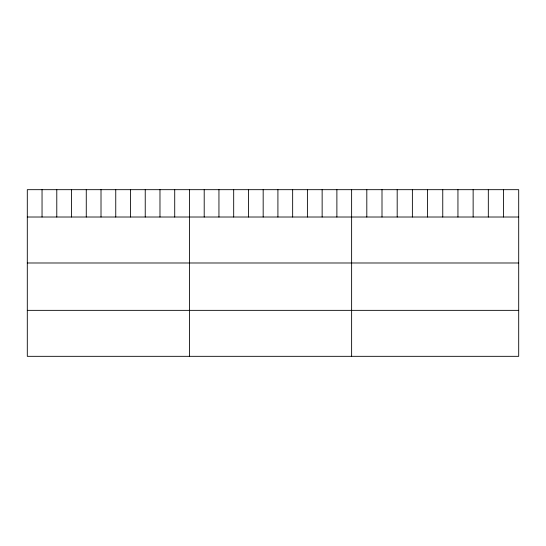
<?xml version="1.0" encoding="UTF-8"?>
<svg xmlns="http://www.w3.org/2000/svg" width="546" height="546" viewBox="0 0 546 546"><rect width="100%" height="100%" fill="white"/><g stroke="black" fill="none" stroke-linecap="round" stroke-linejoin="round"><path stroke-width="0.82" d="M518.7 217.015L518.7 356.326L27.3 356.326L27.3 189.674L518.7 189.674L518.7 217.015L27.3 217.015M27.3 262.988L518.7 262.988M27.3 310.353L518.7 310.353M503.514 189.674L503.514 217.015M488.322 189.674L488.322 217.015M473.136 189.674L473.136 217.015M457.944 189.674L457.944 217.015M442.758 189.674L442.758 217.015M427.566 189.674L427.566 217.015M412.38 189.674L412.38 217.015M397.188 189.674L397.188 217.015M382.002 189.674L382.002 217.015M366.81 189.674L366.81 217.015M351.624 189.674L351.624 356.326M336.882 189.674L336.882 217.015M322.14 189.674L322.14 217.015M307.398 189.674L307.398 217.015M292.656 189.674L292.656 217.015M277.914 189.674L277.914 217.015M263.172 189.674L263.172 217.015M248.43 189.674L248.43 217.015M233.688 189.674L233.688 217.015M218.946 189.674L218.946 217.015M204.204 189.674L204.204 217.015M189.462 189.674L189.462 356.326M174.72 189.674L174.72 217.015M159.978 189.674L159.978 217.015M145.236 189.674L145.236 217.015M130.494 189.674L130.494 217.015M115.752 189.674L115.752 217.015M101.01 189.674L101.01 217.015M86.268 189.674L86.268 217.015M71.526 189.674L71.526 217.015M56.784 189.674L56.784 217.015M42.042 189.674L42.042 217.015"/></g></svg>
